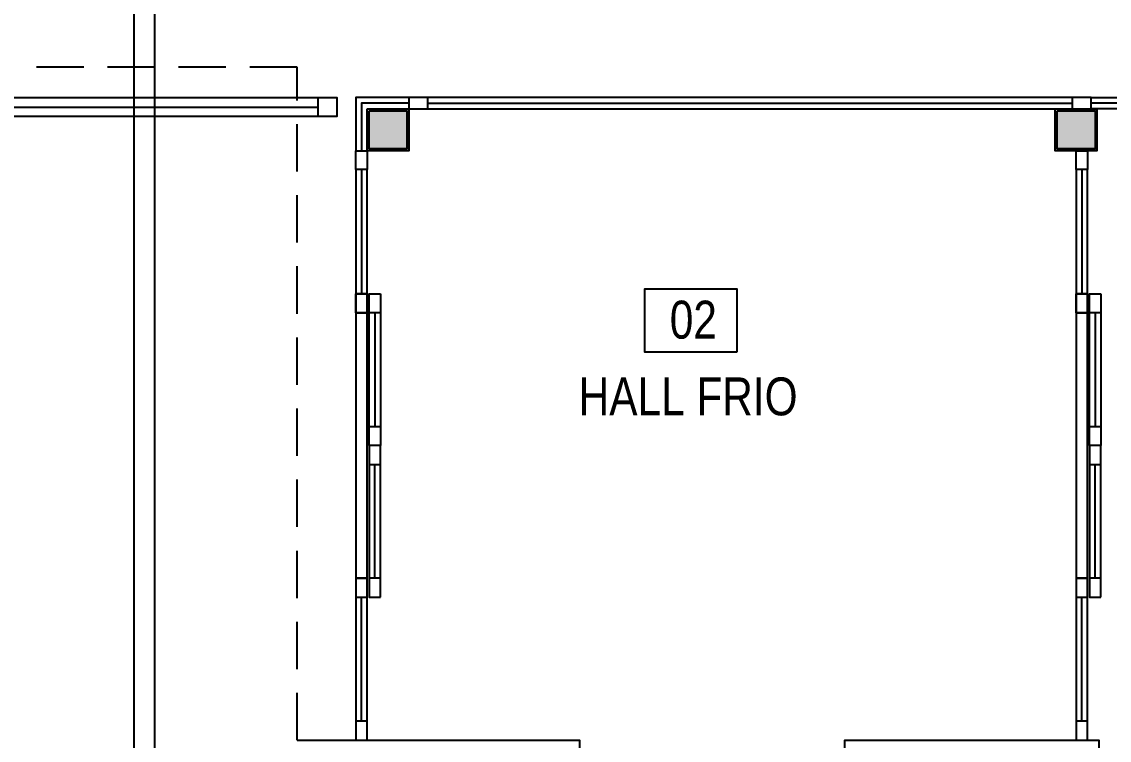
# Model space of a CAD drawing. Header units: inches. Extents: x -309 to 190, y -1585 to -1350.
# Drawn here: x -236.07 to -230.34, y -1379.09 to -1375.3 of the extents above; entities that cross this region are included whole.
import ezdxf
from ezdxf.enums import TextEntityAlignment as Align

# ---------------------------------------------------------------- set-up
doc = ezdxf.new("R2010")
doc.units = ezdxf.units.IN
doc.header["$MEASUREMENT"] = 0
doc.linetypes.add('DASHED2', pattern=[0.375, 0.25, -0.125])
doc.linetypes.add('HIDDEN', pattern=[0.375, 0.25, -0.125])
doc.layers.get('0').update_dxf_attribs({"color": 9, "linetype": 'CONTINUOUS'})
for name, color, linetype in [('11-LOCALES', 9, 'CONTINUOUS'), ('CARP', 9, 'CONTINUOUS'), ('CLOACA', 9, 'CONTINUOUS'), ('estructura', 9, 'CONTINUOUS'), ('proyeccion', 9, 'CONTINUOUS'), ('REVOQUE', 9, 'CONTINUOUS')]:
    doc.layers.add(name, color=color, linetype=linetype)
doc.styles.add('ROMANS', font='arial.ttf')

# ---------------------------------------------------------------- blocks, each defined once
blk = doc.blocks.new('NLOCAL')
blk.add_lwpolyline([(-0.3036, 0), (0.3036, 0), (0.3036, 0.4188), (-0.3036, 0.4188)], close=True)
at = {"style": 'ROMANS', "width": 0.8, "flags": 1}
blk.add_attdef('SECTOR', text='', height=0.25, dxfattribs=at).set_placement((-0.0063, 0.6345), align=Align.MIDDLE)
at = {"style": 'ROMANS', "width": 0.8}
for tag, p in [('NUMERO', (0.006, 0.2059)), ('DENOMINACION', (0.0182, -0.2909))]:
    blk.add_attdef(tag, text='', height=0.25, dxfattribs=at).set_placement(p, align=Align.MIDDLE)

msp = doc.modelspace()

# ---------------------------------------------------------------- hatches: boundary and pattern name
h = msp.add_hatch(color=256)
h.dxf.hatch_style = 1
h.paths.add_polyline_path([(-234.2419, -1375.7682), (-234.0419, -1375.7682), (-234.0419, -1375.9682), (-234.2419, -1375.9682)])
h = msp.add_hatch(color=256)
h.dxf.hatch_style = 1
h.paths.add_polyline_path([(-230.6118, -1375.7682), (-230.4118, -1375.7682), (-230.4118, -1375.9682), (-230.6118, -1375.9682)])

# ---------------------------------------------------------------- linework, layer by layer
at = {"linetype": 'HIDDEN'}
msp.add_lwpolyline([(-234.6218, -1379.0882), (-234.6218, -1375.5382), (-262.5318, -1375.5382)], dxfattribs=at)
msp.add_lwpolyline([(-241.5318, -1375.6982), (-234.4119, -1375.6982), (-234.4119, -1375.7982), (-241.5318, -1375.7982)], close=True)
for points in [[(-234.5119, -1375.6982), (-234.5119, -1375.7982)], [(-241.4318, -1375.7482), (-234.5119, -1375.7482)]]:
    msp.add_lwpolyline(points)
at = {"layer": 'CARP'}
for p, q in [((-230.5319, -1375.6982), (-233.9319, -1375.6982)), ((-233.9319, -1375.7282), (-230.5319, -1375.7282)), ((-230.4319, -1375.6982), (-223.3268, -1375.6982)), ((-223.3268, -1375.7282), (-230.4319, -1375.7282)), ((-233.9319, -1375.7582), (-230.5319, -1375.7582)), ((-223.3268, -1375.7582), (-230.4319, -1375.7582)), ((-234.3119, -1376.0782), (-234.3119, -1376.7332)), ((-234.2819, -1376.0782), (-234.2819, -1376.7332)), ((-234.2519, -1376.7332), (-234.2519, -1376.0782)), ((-230.5119, -1376.0782), (-230.5119, -1376.7332)), ((-230.4819, -1376.0782), (-230.4819, -1376.7332)), ((-230.4519, -1376.7332), (-230.4519, -1376.0782)), ((-234.2419, -1377.4332), (-234.2419, -1376.8332)), ((-234.2119, -1376.8332), (-234.2119, -1377.4332)), ((-234.1819, -1376.8332), (-234.1819, -1377.4332)), ((-230.4419, -1377.4332), (-230.4419, -1376.8332)), ((-230.4119, -1376.8332), (-230.4119, -1377.4332)), ((-230.3819, -1376.8332), (-230.3819, -1377.4332)), ((-234.2419, -1377.6332), (-234.2419, -1378.2332)), ((-234.2119, -1378.2332), (-234.2119, -1377.6332)), ((-234.1819, -1378.2332), (-234.1819, -1377.6332)), ((-230.4419, -1377.6332), (-230.4419, -1378.2332)), ((-230.4119, -1378.2332), (-230.4119, -1377.6332)), ((-230.3819, -1378.2332), (-230.3819, -1377.6332)), ((-234.3119, -1378.3332), (-234.3119, -1378.9882)), ((-234.2819, -1378.9882), (-234.2819, -1378.3332)), ((-234.2519, -1378.9882), (-234.2519, -1378.3332)), ((-230.5119, -1378.3332), (-230.5119, -1378.9882)), ((-230.4819, -1378.9882), (-230.4819, -1378.3332)), ((-230.4519, -1378.9882), (-230.4519, -1378.3332))]:
    msp.add_line(p, q, dxfattribs=at)
for points in [[(-234.0319, -1375.6982), (-234.3119, -1375.6982), (-234.3119, -1375.9782)], [(-234.0319, -1375.7282), (-234.2819, -1375.7282), (-234.2819, -1375.9782)]]:
    msp.add_lwpolyline(points, dxfattribs=at)
at = {"layer": 'CLOACA'}
for points in [[(-235.4816, -1382.1401), (-235.4816, -1371.2882)], [(-235.3716, -1382.1401), (-235.3716, -1371.2882)]]:
    msp.add_lwpolyline(points, dxfattribs=at)
at = {"layer": 'estructura'}
for points in [[(-234.2419, -1375.7682), (-234.0419, -1375.7682), (-234.0419, -1375.9682), (-234.2419, -1375.9682)], [(-230.6118, -1375.7682), (-230.4118, -1375.7682), (-230.4118, -1375.9682), (-230.6118, -1375.9682)]]:
    msp.add_lwpolyline(points, close=True, dxfattribs=at)
at = {"layer": 'proyeccion', "linetype": 'DASHED2', "ltscale": 10}
for points in [[(-234.2519, -1378.2332), (-234.2519, -1376.8332), (-234.3119, -1376.8332), (-234.3119, -1378.2332)], [(-230.4519, -1378.2332), (-230.4519, -1376.8332), (-230.5119, -1376.8332), (-230.5119, -1378.2332)]]:
    msp.add_lwpolyline(points, close=True, dxfattribs=at)
at = {"layer": 'REVOQUE'}
for points in [[(-233.9319, -1375.6982), (-234.0319, -1375.6982), (-234.0319, -1375.7582), (-233.9319, -1375.7582)], [(-230.4319, -1375.6982), (-230.5319, -1375.6982), (-230.5319, -1375.7582), (-230.4319, -1375.7582)], [(-234.2519, -1375.7582), (-234.0319, -1375.7582), (-234.0319, -1375.9782), (-234.2519, -1375.9782)], [(-230.6218, -1375.7582), (-230.4018, -1375.7582), (-230.4018, -1375.9782), (-230.6218, -1375.9782)], [(-234.3119, -1376.0782), (-234.3119, -1375.9782), (-234.2519, -1375.9782), (-234.2519, -1376.0782)], [(-230.5119, -1376.0782), (-230.5119, -1375.9782), (-230.4519, -1375.9782), (-230.4519, -1376.0782)], [(-234.2519, -1376.7332), (-234.2519, -1376.8332), (-234.3119, -1376.8332), (-234.3119, -1376.7332)], [(-234.2519, -1376.7332), (-234.2519, -1376.8332), (-234.3119, -1376.8332), (-234.3119, -1376.7332)], [(-234.3119, -1376.7332), (-234.3119, -1376.8332), (-234.2519, -1376.8332), (-234.2519, -1376.7332)], [(-234.3119, -1376.7332), (-234.3119, -1376.8332), (-234.2519, -1376.8332), (-234.2519, -1376.7332)], [(-234.1819, -1376.7332), (-234.1819, -1376.8332), (-234.2419, -1376.8332), (-234.2419, -1376.7332)], [(-230.4519, -1376.7332), (-230.4519, -1376.8332), (-230.5119, -1376.8332), (-230.5119, -1376.7332)], [(-230.4519, -1376.7332), (-230.4519, -1376.8332), (-230.5119, -1376.8332), (-230.5119, -1376.7332)], [(-230.5119, -1376.7332), (-230.5119, -1376.8332), (-230.4519, -1376.8332), (-230.4519, -1376.7332)], [(-230.5119, -1376.7332), (-230.5119, -1376.8332), (-230.4519, -1376.8332), (-230.4519, -1376.7332)], [(-230.3819, -1376.7332), (-230.3819, -1376.8332), (-230.4419, -1376.8332), (-230.4419, -1376.7332)], [(-234.1819, -1377.4332), (-234.1819, -1377.5332), (-234.2419, -1377.5332), (-234.2419, -1377.4332)], [(-234.1819, -1377.4332), (-234.1819, -1377.5332), (-234.2419, -1377.5332), (-234.2419, -1377.4332)], [(-230.3819, -1377.4332), (-230.3819, -1377.5332), (-230.4419, -1377.5332), (-230.4419, -1377.4332)], [(-230.3819, -1377.4332), (-230.3819, -1377.5332), (-230.4419, -1377.5332), (-230.4419, -1377.4332)], [(-234.1819, -1377.6332), (-234.1819, -1377.5332), (-234.2419, -1377.5332), (-234.2419, -1377.6332)], [(-234.1819, -1377.6332), (-234.1819, -1377.5332), (-234.2419, -1377.5332), (-234.2419, -1377.6332)], [(-230.3819, -1377.6332), (-230.3819, -1377.5332), (-230.4419, -1377.5332), (-230.4419, -1377.6332)], [(-230.3819, -1377.6332), (-230.3819, -1377.5332), (-230.4419, -1377.5332), (-230.4419, -1377.6332)], [(-234.2519, -1378.3332), (-234.2519, -1378.2332), (-234.3119, -1378.2332), (-234.3119, -1378.3332)], [(-234.2519, -1378.3332), (-234.2519, -1378.2332), (-234.3119, -1378.2332), (-234.3119, -1378.3332)], [(-234.1819, -1378.3332), (-234.1819, -1378.2332), (-234.2419, -1378.2332), (-234.2419, -1378.3332)], [(-230.4519, -1378.3332), (-230.4519, -1378.2332), (-230.5119, -1378.2332), (-230.5119, -1378.3332)], [(-230.4519, -1378.3332), (-230.4519, -1378.2332), (-230.5119, -1378.2332), (-230.5119, -1378.3332)], [(-230.3819, -1378.3332), (-230.3819, -1378.2332), (-230.4419, -1378.2332), (-230.4419, -1378.3332)], [(-234.2519, -1379.0882), (-234.2519, -1378.9882), (-234.3119, -1378.9882), (-234.3119, -1379.0882)], [(-230.4519, -1379.0882), (-230.4519, -1378.9882), (-230.5119, -1378.9882), (-230.5119, -1379.0882)]]:
    msp.add_lwpolyline(points, close=True, dxfattribs=at)
for points in [[(-234.6218, -1379.0882), (-233.1318, -1379.0882), (-233.1318, -1379.2482), (-234.0219, -1379.2482)], [(-234.3118, -1382.9682), (-232.5118, -1382.9682), (-232.5118, -1380.7682), (-233.2618, -1380.7682), (-233.2618, -1380.6082), (-231.6018, -1380.6082), (-231.6018, -1380.7682), (-232.3518, -1380.7682), (-232.3518, -1382.9682), (-230.5518, -1382.9682), (-230.5518, -1380.7682), (-230.6018, -1380.7682), (-230.6018, -1380.6082), (-230.5518, -1380.6082), (-230.5518, -1379.2482), (-231.7318, -1379.2482), (-231.7318, -1379.0882), (-230.3918, -1379.0882), (-230.3918, -1382.9682), (-227.3518, -1382.9682), (-227.3518, -1384.4882), (-227.5118, -1384.4882), (-227.5118, -1383.1282), (-234.3118, -1383.1282)]]:
    msp.add_lwpolyline(points, dxfattribs=at)

# ---------------------------------------------------------------- block references
at = {"layer": '11-LOCALES'}
ref = msp.add_blockref('NLOCAL', (-232.544, -1377.0415), dxfattribs=dict(at, xscale=-0.7999999999999546, yscale=0.7999999999999546, zscale=0.8000000000000003))
ref.add_attrib('DENOMINACION', 'HALL FRIO', dxfattribs={"layer": '0', "height": 0.2, "style": 'ROMANS', "width": 0.8}).set_placement((-232.5586, -1377.2742), align=Align.MIDDLE)
ref.add_attrib('NUMERO', '02', dxfattribs={"layer": '0', "height": 0.2, "style": 'ROMANS', "width": 0.8}).set_placement((-232.5312, -1376.8695), align=Align.MIDDLE)

doc.saveas('drawing.dxf')
